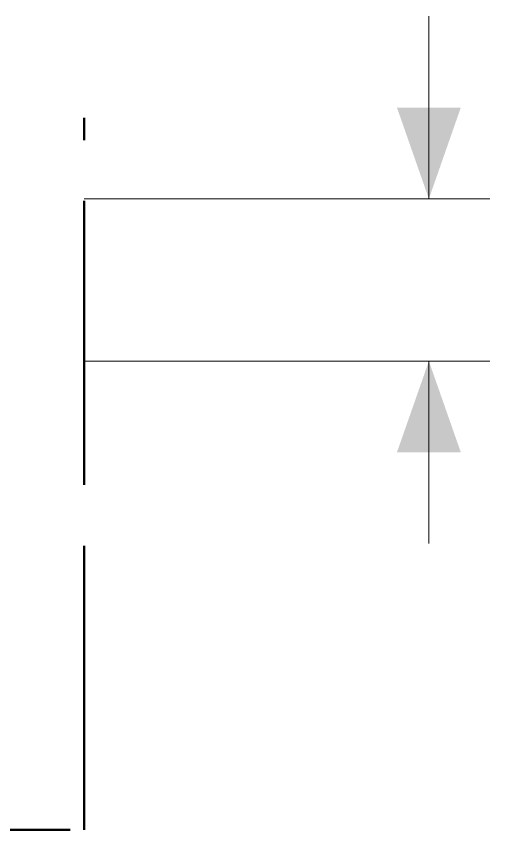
# Model space of a CAD drawing. Header units: millimetres. Extents: x 282 to 167718, y 282 to 525318.
# Drawn here: x 120195 to 123488, y 338112 to 343771 of the extents above; entities that cross this region are included whole.
import ezdxf

# ---------------------------------------------------------------- set-up
doc = ezdxf.new("R2010")
doc.units = ezdxf.units.MM
doc.linetypes.add('DASH_1976_423', pattern=[2398.888889, 1975.555556, -423.333333])
doc.layers.add('DIMENSIONS', color=7, linetype='Continuous')
doc.layers.add('GEOFAB', color=5, linetype='Continuous')

msp = doc.modelspace()

# ---------------------------------------------------------------- linework, layer by layer
at = {"layer": 'DIMENSIONS', "lineweight": 18}
for p, q in [((123065, 342500.6), (123065, 343770.6)), ((120666.1, 342500.6), (123488.3, 342500.6)), ((120666.1, 341371.7), (123488.3, 341371.7)), ((123065, 340101.7), (123065, 341371.7))]:
    msp.add_line(p, q, dxfattribs=at)
at = {"layer": 'DIMENSIONS'}
for points in [[(123065, 342500.6), (123287.3, 343135.6), (122842.8, 343135.6)], [(123065, 341371.7), (122842.8, 340736.7), (123287.3, 340736.7)]]:
    msp.add_solid(points, dxfattribs=at)
at = {"layer": 'GEOFAB', "color": 5, "linetype": 'DASH_1976_423', "lineweight": 50}
for p, q in [((120666.1, 338111.7), (120666.1, 343065)), ((51426.1, 338111.7), (120666.1, 338111.7))]:
    msp.add_line(p, q, dxfattribs=at)

doc.saveas('drawing.dxf')
